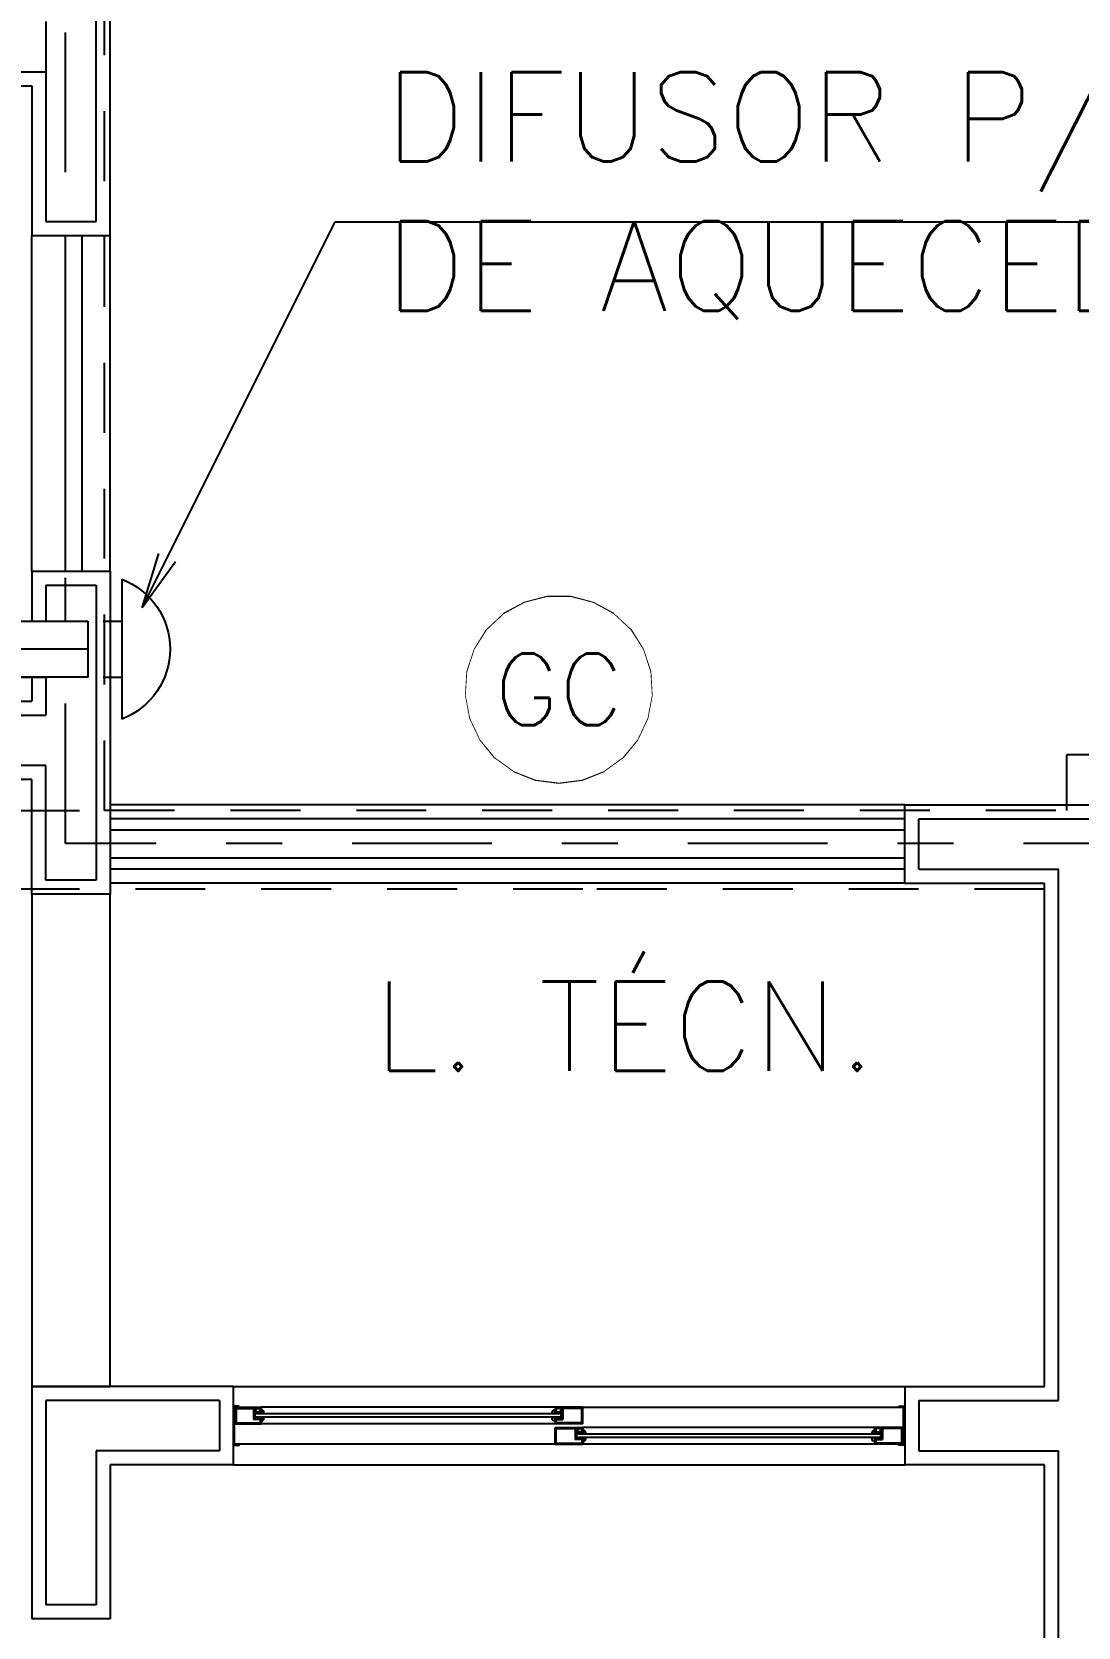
# Model space of a CAD drawing. Header units: millimetres. Extents: x 188.6 to 263.2, y 40.1 to 120.1.
# Drawn here: x 216.143 to 218.013, y 75.38 to 78.231 of the extents above; entities that cross this region are included whole.
import ezdxf
from ezdxf.enums import TextEntityAlignment as Align

# ---------------------------------------------------------------- set-up
doc = ezdxf.new("R2010")
doc.units = ezdxf.units.MM
doc.set_wipeout_variables(frame=1)
for name, pattern in [('ACAD_ISO14W100', [24, 12, -3, 0, -3, 0, -3, 0, -3]), ('DASHDOT2', [0.5, 0.25, -0.125, 0, -0.125]), ('HIDDEN2', [0.1875, 0.125, -0.0625])]:
    doc.linetypes.add(name, pattern=pattern)
for name, color, linetype in [('ARQ', 8, 'Continuous'), ('ARQ-TXT', 8, 'Continuous'), ('DET-TXT', 7, 'Continuous'), ('ESTR-VIGAS', 11, 'HIDDEN2'), ('ESTRUTURA', 7, 'Continuous'), ('EXAUSTÃO-AQUECEDOR', 244, 'HIDDEN2'), ('GAS-PONTO', 202, 'Continuous'), ('HID-TE-AF', 7, 'Continuous'), ('INC-TEXTO', 7, 'Continuous'), ('SAN-EIXOS', 8, 'DASHDOT2'), ('SPDA-MALHA', 162, 'ACAD_ISO14W100')]:
    doc.layers.add(name, color=color, linetype=linetype)
doc.styles.add('60-50', font='romans.shx', dxfattribs={"height": 0.08})
doc.styles.add('60-75', font='romans.shx', dxfattribs={"height": 0.12})
doc.styles.add('ROMANS', font='ROMANS.SHX', dxfattribs={"height": 0.15})
doc.dimstyles.new('SETAS50', dxfattribs={"dimtxt": 0.08, "dimasz": 0.1, "dimexe": 0.15, "dimexo": 0, "dimgap": 0.1, "dimtad": 1, "dimzin": 10, "dimdsep": 46, "dimtxsty": '60-50', "dimblk1": 'OPEN', "dimblk2": 'OPEN', "dimsah": 1, "dimcen": 0, "dimclrd": 244, "dimclre": 8, "dimclrt": 2, "dimadec": 0, "dimazin": 0, "dimtfac": 1, "dimtix": 1, "dimtmove": 2, "dimatfit": 3, "dimldrblk": 'OPEN', "dimfxl": 0.15, "dimtolj": 1, "dimtzin": 6, "dimarcsym": 0})

# ---------------------------------------------------------------- blocks, each defined once
blk = doc.blocks.new('XREF-TIPO$0$A$C35F81CAF')
at = {"color": 0}
for p, q in [((0.0028, 0.068), (0.0498, 0.068)), ((0.0028, 0.068), (0.0028, 0.038)), ((0.0048, 0.066), (0.0358, 0.066)), ((0.0048, 0.066), (0.0048, 0.04)), ((0.0358, 0.066), (0.0358, 0.046)), ((0.0378, 0.068), (0.0378, 0.048)), ((0.0498, 0.058), (0.0378, 0.058)), ((0.0398, 0.066), (0.0398, 0.06)), ((0.0398, 0.066), (0.0478, 0.066)), ((0.0478, 0.06), (0.0398, 0.06)), ((0.0478, 0.066), (0.0478, 0.06)), ((0.575, 0.068), (0.0498, 0.068)), ((0.0498, 0.068), (0.0498, 0.058)), ((0.625, 0.068), (0.575, 0.068)), ((0.575, 0.068), (0.575, 0.058)), ((0.575, 0.058), (0.587, 0.058)), ((0.585, 0.066), (0.577, 0.066)), ((0.577, 0.066), (0.577, 0.06)), ((0.577, 0.06), (0.585, 0.06)), ((0.585, 0.066), (0.585, 0.06)), ((0.587, 0.068), (0.587, 0.048)), ((0.623, 0.066), (0.589, 0.066)), ((0.589, 0.066), (0.589, 0.046)), ((0.623, 0.04), (0.623, 0.066)), ((0.625, 0.068), (1.198, 0.068)), ((0.625, 0.038), (0.625, 0.068)), ((0.0028, 0.038), (0.0498, 0.038)), ((0.0048, 0.04), (0.0478, 0.04)), ((0.0478, 0.046), (0.0358, 0.046)), ((0.0498, 0.048), (0.0378, 0.048)), ((0.586, 0.056), (0.0388, 0.056)), ((0.0388, 0.05), (0.0388, 0.056)), ((0.586, 0.05), (0.0388, 0.05)), ((0.0478, 0.046), (0.0478, 0.04)), ((0.0498, 0.048), (0.0498, 0.038)), ((0.575, 0.038), (0.0498, 0.038)), ((0.575, 0.048), (0.575, 0.038)), ((0.575, 0.048), (0.587, 0.048)), ((0.625, 0.038), (0.575, 0.038)), ((0.575, 0.032), (0.625, 0.032)), ((0.575, 0.002), (0.575, 0.032)), ((0.577, 0.046), (0.589, 0.046)), ((0.577, 0.046), (0.577, 0.04)), ((0.623, 0.04), (0.577, 0.04)), ((0.577, 0.03), (0.611, 0.03)), ((0.577, 0.004), (0.577, 0.03)), ((0.586, 0.05), (0.586, 0.056)), ((0.611, 0.03), (0.611, 0.01)), ((0.613, 0.032), (0.613, 0.012)), ((0.615, 0.03), (0.623, 0.03)), ((0.615, 0.03), (0.615, 0.024)), ((0.623, 0.03), (0.623, 0.024)), ((1.1968, 0.032), (0.625, 0.032)), ((0.625, 0.032), (0.625, 0.022)), ((1.1463, 0.032), (1.1463, 0.022)), ((1.1563, 0.03), (1.1483, 0.03)), ((1.1483, 0.03), (1.1483, 0.024)), ((1.1563, 0.03), (1.1563, 0.024)), ((1.1968, 0.032), (1.1583, 0.032)), ((1.1583, 0.032), (1.1583, 0.012)), ((1.1948, 0.03), (1.1603, 0.03)), ((1.1603, 0.03), (1.1603, 0.01)), ((1.1948, 0.004), (1.1948, 0.03)), ((1.1968, 0.002), (1.1968, 0.032)), ((0.575, 0.002), (0.002, 0.002)), ((0.575, 0.002), (0.625, 0.002)), ((0.577, 0.004), (0.623, 0.004)), ((0.623, 0.01), (0.611, 0.01)), ((0.625, 0.022), (0.613, 0.022)), ((0.625, 0.012), (0.613, 0.012)), ((1.1573, 0.02), (0.614, 0.02)), ((0.614, 0.014), (0.614, 0.02)), ((1.1573, 0.014), (0.614, 0.014)), ((0.623, 0.024), (0.615, 0.024)), ((0.623, 0.01), (0.623, 0.004)), ((0.625, 0.012), (0.625, 0.002)), ((1.1463, 0.002), (0.625, 0.002)), ((1.1463, 0.022), (1.1583, 0.022)), ((1.1463, 0.012), (1.1463, 0.002)), ((1.1463, 0.012), (1.1583, 0.012)), ((1.1968, 0.002), (1.1463, 0.002)), ((1.1483, 0.024), (1.1563, 0.024)), ((1.1483, 0.01), (1.1603, 0.01)), ((1.1483, 0.01), (1.1483, 0.004)), ((1.1948, 0.004), (1.1483, 0.004)), ((1.1573, 0.014), (1.1573, 0.02))]:
    blk.add_line(p, q, dxfattribs=at)
for points in [[(0, 0), (0.0102, 0), (0.0102, 0.002), (0.002, 0.002), (0.002, 0.068), (0.01, 0.068), (0.01, 0.07), (0, 0.07), (0, 0)], [(1.2, 0), (1.1898, 0), (1.1898, 0.002), (1.198, 0.002), (1.198, 0.068), (1.19, 0.068), (1.19, 0.07), (1.2, 0.07), (1.2, 0)]]:
    blk.add_lwpolyline(points, dxfattribs=at)
for points in [[(0.0503, 0.063), (0.0503, 0.058, -0.414214), (0.0498, 0.0575), (0.0383, 0.0575, 1), (0.0383, 0.0565), (0.0548, 0.0565), (0.0548, 0.058, 0.38517)], [(0.5745, 0.063), (0.5745, 0.058, 0.414214), (0.575, 0.0575), (0.5865, 0.0575, -1), (0.5865, 0.0565), (0.57, 0.0565), (0.57, 0.058, -0.38517)], [(0.0383, 0.0495, 1), (0.0383, 0.0485), (0.0498, 0.0485, -0.414214), (0.0503, 0.048), (0.0503, 0.043, 0.38517), (0.0548, 0.048), (0.0548, 0.0495)], [(0.5865, 0.0495, -1), (0.5865, 0.0485), (0.575, 0.0485, 0.414214), (0.5745, 0.048), (0.5745, 0.043, -0.38517), (0.57, 0.048), (0.57, 0.0495)], [(0.6255, 0.027), (0.6255, 0.022, -0.414214), (0.625, 0.0215), (0.6135, 0.0215, 1), (0.6135, 0.0205), (0.63, 0.0205), (0.63, 0.022, 0.38517)], [(0.6135, 0.0135, 1), (0.6135, 0.0125), (0.625, 0.0125, -0.414214), (0.6255, 0.012), (0.6255, 0.007, 0.38517), (0.63, 0.012), (0.63, 0.0135)], [(1.1463, 0.0215, -0.414214), (1.1458, 0.022), (1.1458, 0.027, 0.38517), (1.1413, 0.022), (1.1413, 0.0205), (1.1578, 0.0205, 1), (1.1578, 0.0215)], [(1.1463, 0.0125, 0.414214), (1.1458, 0.012), (1.1458, 0.007, -0.38517), (1.1413, 0.012), (1.1413, 0.0135), (1.1578, 0.0135, -1), (1.1578, 0.0125)]]:
    blk.add_lwpolyline(points, format="xyb", close=True, dxfattribs=at)
blk = doc.blocks.new('ESTR-TP-29.09.2016')
at = {"layer": 'ESTR-VIGAS'}
for points in [[(10.32, 17.3252), (10.32, 20.4702)], [(12.04, 17.3252), (12.04, 17.4252), (12.13, 17.4252), (12.13, 17.3252)], [(8.8, 17.3252), (10.32, 17.3252)], [(13.37, 17.3252), (10.32, 17.3252)], [(8.8, 17.1852), (11.2, 17.1852)], [(11.2, 17.1852), (13.145, 17.1852)]]:
    blk.add_lwpolyline(points, dxfattribs=at)
blk = doc.blocks.new('_OPEN')
at = {"color": 0, "linetype": 'ByBlock'}
for p, q in [((-1, 0.167), (0, 0)), ((0, 0), (-1, -0.167)), ((0, 0), (-1, 0))]:
    blk.add_line(p, q, dxfattribs=at)
blk = doc.blocks.new('*U102')
blk.add_wipeout([(-0.0146, 0.05), (-0.0146, -0.05), (0.15, -0.05), (0.15, 0.05)])
blk.add_lwpolyline([(-0.0146, 0.05), (-0.0146, -0.05), (0.15, -0.05), (0.15, 0.05)], close=True)
at = {"layer": 'SAN-EIXOS'}
blk.add_line((-0.0146, 0), (0.15, 0), dxfattribs=at)
blk = doc.blocks.new('CHA4')
at = {"layer": 'EXAUSTÃO-AQUECEDOR', "linetype": 'Continuous'}
for p, q in [((-0.9083, 0.3202), (-0.8083, 0.3202)), ((0, -0.125), (0, 0.125))]:
    blk.add_line(p, q, dxfattribs=at)
at = {"layer": 'EXAUSTÃO-AQUECEDOR'}
for p, q in [((-0.9083, 0.3202), (-0.9083, 0.1503)), ((-0.8083, 0.3202), (-0.8083, 0.1503)), ((-0.8083, 0.1503), (-0.9083, 0.1503)), ((-0.7083, 0.0503), (0, 0.0503)), ((-0.7083, 0.0503), (-0.7083, -0.0497)), ((-0.7083, -0.0497), (0, -0.0497))]:
    blk.add_line(p, q, dxfattribs=at)
for centre, radius, start, end in [((-0.8583, 0.3202), 0.05, 360, 180), ((-0.7083, 0.1503), 0.2, 180, 270), ((-0.7083, 0.1503), 0.1, 180, 270)]:
    blk.add_arc(centre, radius, start, end, dxfattribs=at)
at = {"layer": 'EXAUSTÃO-AQUECEDOR', "linetype": 'Continuous'}
blk.add_arc((-0.0474, 0), 0.1337, 290.7729, 69.2271, dxfattribs=at)
blk = doc.blocks.new('INC-OBJETO')
at = {"color": 0}
blk.add_lwpolyline([(0, 0.002084), (-0.000518, 0.002019), (-0.001004, 0.001827), (-0.001427, 0.001519), (-0.00176, 0.001117), (-0.001982, 0.000644), (-0.00208, 0.000131), (-0.002047, -0.000391), (-0.001886, -0.000887), (-0.001606, -0.001329), (-0.001225, -0.001686), (-0.000767, -0.001938), (-0.000261, -0.002068), (0.000261, -0.002068), (0.000767, -0.001938), (0.001225, -0.001686), (0.001606, -0.001329), (0.001886, -0.000887), (0.002047, -0.000391), (0.00208, 0.000131), (0.001982, 0.000644), (0.00176, 0.001117), (0.001427, 0.001519), (0.001004, 0.001827), (0.000518, 0.002019)], close=True, dxfattribs=at)
blk.add_wipeout([(0, 0.002084), (-0.000518, 0.002019), (-0.001004, 0.001827), (-0.001427, 0.001519), (-0.00176, 0.001117), (-0.001982, 0.000644), (-0.00208, 0.000131), (-0.002047, -0.000391), (-0.001886, -0.000887), (-0.001606, -0.001329), (-0.001225, -0.001686), (-0.000767, -0.001938), (-0.000261, -0.002068), (0.000261, -0.002068), (0.000767, -0.001938), (0.001225, -0.001686), (0.001606, -0.001329), (0.001886, -0.000887), (0.002047, -0.000391), (0.00208, 0.000131), (0.001982, 0.000644), (0.00176, 0.001117), (0.001427, 0.001519), (0.001004, 0.001827), (0.000518, 0.002019)], dxfattribs=at)
at = {"color": 0, "style": 'ROMANS', "width": 1.285725}
blk.add_attdef('OBJETO', text='', height=0.0016, dxfattribs=at).set_placement((-0.001786, -0.00083), (0.001643, -0.00083), align=Align.FIT)

msp = doc.modelspace()

# ---------------------------------------------------------------- linework, layer by layer
at = {"layer": 'ARQ'}
for p, q in [((216.2582, 77.8923), (216.2582, 81.2696)), ((216.2582, 77.8923), (216.2582, 81.2696)), ((216.2832, 77.8673), (216.2832, 81.2946)), ((216.2832, 77.8673), (216.2832, 81.2946)), ((216.1682, 78.2496), (216.1682, 77.8922)), ((216.1682, 78.2496), (216.1682, 77.8922)), ((214.3682, 78.1596), (216.1682, 78.1596)), ((214.3682, 78.1596), (216.1682, 78.1596)), ((214.3932, 78.1346), (216.1432, 78.1346)), ((214.3932, 78.1346), (216.1432, 78.1346)), ((216.1432, 78.1346), (216.1432, 77.8672)), ((216.1432, 78.1346), (216.1432, 77.8672)), ((216.1682, 77.8922), (216.2582, 77.8922)), ((216.1682, 77.8922), (216.2582, 77.8922)), ((216.1432, 77.8672), (216.2832, 77.8672)), ((216.1432, 77.2672), (216.1432, 77.8672)), ((216.1432, 77.8672), (216.2832, 77.8672)), ((216.1432, 77.2672), (216.1432, 77.8672)), ((216.2032, 77.2672), (216.2032, 77.8672)), ((216.2032, 77.2672), (216.2032, 77.8672)), ((216.2332, 77.2672), (216.2332, 77.8672)), ((216.2332, 77.2672), (216.2332, 77.8672)), ((216.2832, 77.2672), (216.2832, 77.8672)), ((216.2832, 77.2672), (216.2832, 77.8672)), ((216.1432, 77.2672), (216.1432, 77.0346)), ((216.1432, 77.2672), (216.2832, 77.2672)), ((216.1432, 77.2672), (216.1432, 77.0346)), ((216.1432, 77.2672), (216.2832, 77.2672)), ((216.2832, 77.2672), (216.2832, 76.6896)), ((216.2832, 77.2672), (216.2832, 76.6896)), ((216.1682, 77.2422), (216.1682, 77.0096)), ((216.1682, 77.2422), (216.2582, 77.2422)), ((216.1682, 77.2422), (216.1682, 77.0096)), ((216.1682, 77.2422), (216.2582, 77.2422)), ((216.2582, 77.2422), (216.2582, 76.7146)), ((216.2582, 77.2422), (216.2582, 76.7146)), ((215.0982, 77.0346), (216.1432, 77.0346)), ((215.0982, 77.0346), (216.1432, 77.0346)), ((215.0982, 77.0096), (216.1682, 77.0096)), ((215.0982, 77.0096), (216.1682, 77.0096)), ((216.1682, 76.9196), (215.0982, 76.9196)), ((216.1682, 76.9196), (215.0982, 76.9196)), ((216.1682, 76.7146), (216.1682, 76.9196)), ((216.1682, 76.7146), (216.1682, 76.9196)), ((216.1432, 76.8946), (215.0982, 76.8946)), ((216.1432, 76.8946), (215.0982, 76.8946)), ((216.1432, 76.6896), (216.1432, 76.8946)), ((216.1432, 76.6896), (216.1432, 76.8946)), ((217.7032, 76.8496), (216.2826, 76.8496)), ((217.7032, 76.8496), (216.2826, 76.8496)), ((217.7032, 76.8246), (216.2826, 76.8246)), ((217.7032, 76.8246), (216.2826, 76.8246)), ((217.7032, 76.7097), (217.7032, 76.8496)), ((217.7032, 76.7097), (217.7032, 76.8496)), ((217.7032, 76.8495), (218.0932, 76.8495)), ((217.7032, 76.8495), (218.0932, 76.8495)), ((217.7282, 76.8246), (218.0681, 76.8246)), ((217.7282, 76.7346), (217.7282, 76.8246)), ((217.7282, 76.8246), (218.0681, 76.8246)), ((217.7282, 76.7346), (217.7282, 76.8246)), ((217.7032, 76.8041), (216.2826, 76.8041)), ((217.7032, 76.8041), (216.2826, 76.8041)), ((217.7032, 76.7541), (216.2826, 76.7541)), ((217.7032, 76.7541), (216.2826, 76.7541)), ((216.2582, 76.7146), (216.1682, 76.7146)), ((216.2582, 76.7146), (216.1682, 76.7146)), ((217.7032, 76.7346), (216.2826, 76.7346)), ((217.7032, 76.7346), (216.2826, 76.7346)), ((217.7032, 76.7097), (216.2832, 76.7097)), ((217.7032, 76.7097), (216.2832, 76.7097)), ((217.7032, 76.7097), (217.9532, 76.7097)), ((217.7032, 76.7097), (217.9532, 76.7097)), ((217.7282, 76.7346), (217.9781, 76.7346)), ((217.7282, 76.7346), (217.9781, 76.7346)), ((217.9532, 75.8097), (217.9532, 76.7097)), ((217.9532, 75.8097), (217.9532, 76.7097)), ((217.9782, 75.7847), (217.9781, 76.7346)), ((217.9782, 75.7847), (217.9781, 76.7346)), ((216.2832, 76.6896), (216.1432, 76.6896)), ((216.2832, 76.6896), (216.1432, 76.6896)), ((216.5032, 75.8097), (216.1432, 75.8096)), ((216.5032, 75.8097), (216.1432, 75.8096)), ((216.1432, 75.8096), (216.1432, 75.3946)), ((216.1432, 75.8096), (216.1432, 75.3946)), ((216.5032, 75.8097), (216.5032, 75.6697)), ((216.5032, 75.8097), (217.7032, 75.8097)), ((216.5032, 75.8097), (216.5032, 75.6697)), ((216.5032, 75.8097), (217.7032, 75.8097)), ((217.7032, 75.8097), (217.7032, 75.6697)), ((217.7032, 75.8097), (217.9532, 75.8097)), ((217.7032, 75.8097), (217.7032, 75.6697)), ((217.7032, 75.8097), (217.9532, 75.8097)), ((216.4782, 75.7847), (216.1682, 75.7846)), ((216.4782, 75.7847), (216.1682, 75.7846)), ((216.1682, 75.7846), (216.1682, 75.4196)), ((216.1682, 75.7846), (216.1682, 75.4196)), ((216.4782, 75.7847), (216.4782, 75.6947)), ((216.4782, 75.7847), (216.4782, 75.6947)), ((217.7282, 75.7847), (217.7282, 75.6947)), ((217.7282, 75.7847), (217.9782, 75.7847)), ((217.7282, 75.7847), (217.7282, 75.6947)), ((217.7282, 75.7847), (217.9782, 75.7847)), ((216.4782, 75.6947), (216.2582, 75.6946)), ((216.4782, 75.6947), (216.2582, 75.6946)), ((216.2582, 75.6946), (216.2582, 75.4196)), ((216.2582, 75.6946), (216.2582, 75.4196)), ((217.7282, 75.6947), (217.9782, 75.6947)), ((217.7282, 75.6947), (217.9782, 75.6947)), ((217.9782, 73.5647), (217.9782, 75.6947)), ((217.9782, 73.5647), (217.9782, 75.6947)), ((216.5032, 75.6697), (216.2832, 75.6696)), ((216.5032, 75.6697), (216.2832, 75.6696)), ((216.2832, 75.6696), (216.2832, 75.3946)), ((216.2832, 75.6696), (216.2832, 75.3946)), ((216.5032, 75.6697), (217.7032, 75.6697)), ((216.5032, 75.6697), (217.7032, 75.6697)), ((217.9532, 75.6697), (217.7032, 75.6697)), ((217.9532, 75.6697), (217.7032, 75.6697)), ((217.9532, 73.5897), (217.9532, 75.6697)), ((217.9532, 73.5897), (217.9532, 75.6697)), ((216.2582, 75.4196), (216.1682, 75.4196)), ((216.2582, 75.4196), (216.1682, 75.4196)), ((216.2832, 75.3946), (216.1432, 75.3946)), ((216.2832, 75.3946), (216.1432, 75.3946))]:
    msp.add_line(p, q, dxfattribs=at)
msp.add_lwpolyline([(216.1682, 78.1446), (216.1682, 77.8946)], dxfattribs=at)
msp.add_lwpolyline([(216.1682, 78.1446), (216.1682, 77.8946)], dxfattribs=at)
msp.add_lwpolyline([(216.2832, 76.6896), (216.1432, 76.6896), (216.1432, 75.8096), (216.2832, 75.8096)], close=True, dxfattribs=at)
msp.add_lwpolyline([(216.2832, 76.6896), (216.1432, 76.6896), (216.1432, 75.8096), (216.2832, 75.8096)], close=True, dxfattribs=at)
at = {"layer": 'SPDA-MALHA', "linetype": 'DASHDOT2'}
for p, q in [((216.203, 76.7804), (216.203, 81.2142)), ((219.3655, 76.7804), (216.203, 76.7804))]:
    msp.add_line(p, q, dxfattribs=at)

# ---------------------------------------------------------------- block references
at = {"layer": 'ARQ'}
msp.add_blockref('XREF-TIPO$0$A$C35F81CAF', (216.5032, 75.7047), dxfattribs=at)
msp.add_blockref('XREF-TIPO$0$A$C35F81CAF', (216.5032, 75.7047), dxfattribs=at)
at = {"layer": 'ESTRUTURA'}
msp.add_blockref('ESTR-TP-29.09.2016', (205.9531, 59.5144), dxfattribs=at)

# ---------------------------------------------------------------- texts
at = {"layer": 'ARQ-TXT', "style": '60-75'}
msp.add_text('L. TÉCN.', height=0.16, dxfattribs=at).set_placement((216.7542, 76.3739))
at = {"layer": 'HID-TE-AF', "insert": (216.7742, 78.1595), "char_height": 0.16, "width": 2.477409, "attachment_point": 1, "style": '60-75'}
msp.add_mtext('DIFUSOR P/ CHAMINÉ\\PDE AQUECEDOR', dxfattribs=at)

# ---------------------------------------------------------------- leaders
at = {"layer": 'DET-TXT'}
msp.add_leader([(216.3402, 77.2019), (216.6854, 77.8917), (218.3008, 77.8917)], dimstyle='SETAS50', dxfattribs=at)

# ---------------------------------------------------------------- next in the draw order: block references
at = {"layer": 'GAS-PONTO', "xscale": -1}
msp.add_blockref('*U102', (216.2287, 77.1276, 0), dxfattribs=at)
at = {"layer": 'INC-TEXTO'}
ref = msp.add_blockref('INC-OBJETO', (217.085, 77.0558), dxfattribs=dict(at, xscale=80, yscale=80, zscale=80, rotation=180))
ref.add_attrib('OBJETO', 'GC', dxfattribs={"layer": '0', "height": 0.128, "style": 'ROMANS'}).set_placement((217.085, 77.0558), align=Align.MIDDLE_CENTER)

# ---------------------------------------------------------------- next in the draw order: block references
at = {"layer": 'EXAUSTÃO-AQUECEDOR', "linetype": 'Continuous', "xscale": -1, "rotation": 180}
msp.add_blockref('CHA4', (216.3038, 77.1279, 0), dxfattribs=at)

doc.saveas('drawing.dxf')
